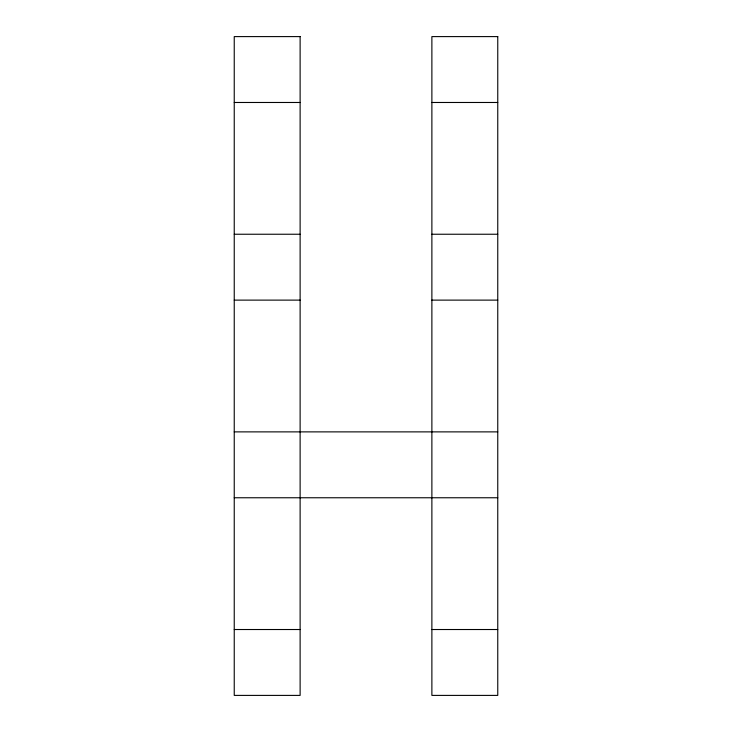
<?xml version="1.0" encoding="UTF-8"?>
<svg xmlns="http://www.w3.org/2000/svg" width="732" height="732" viewBox="0 0 732 732"><rect width="100%" height="100%" fill="white"/><g stroke="black" fill="none" stroke-linecap="round" stroke-linejoin="round"><path stroke-width="1.1" d="M234.24 102.48L300.12 102.48M431.88 102.48L497.76 102.48M234.24 234.24L300.12 234.24M431.88 234.24L497.76 234.24M234.24 300.12L300.12 300.12M431.88 300.12L497.76 300.12M234.24 431.88L497.76 431.88M234.24 497.76L497.76 497.76M234.24 629.52L300.12 629.52M431.88 629.52L497.76 629.52M300.12 36.6L234.24 36.6L234.24 695.4L300.12 695.4L300.12 36.6M497.76 36.6L431.88 36.6L431.88 695.4L497.76 695.4L497.76 36.6"/></g></svg>
